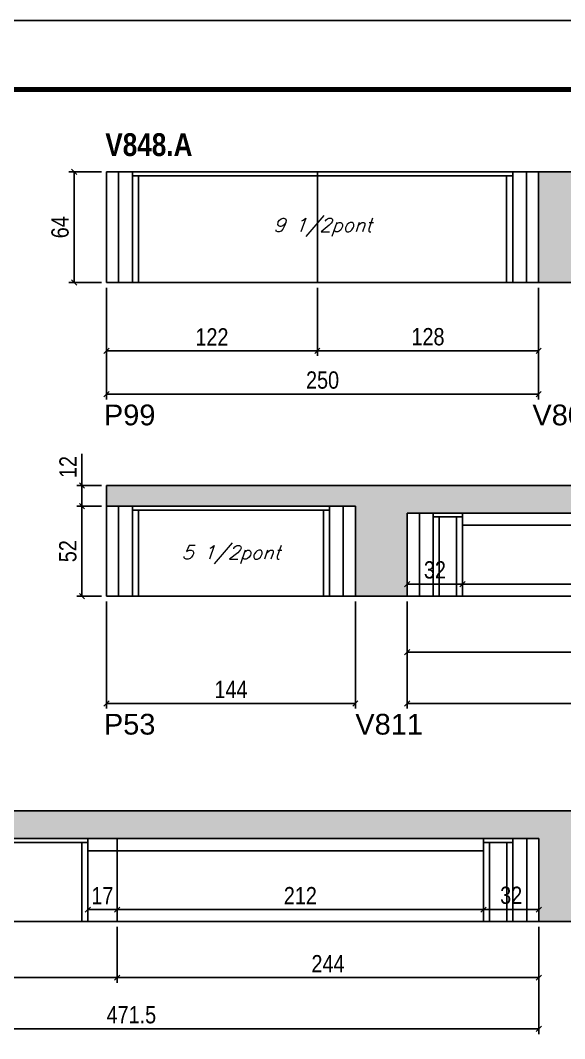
# Model space of a CAD drawing. Extents: x 3309 to 9590, y -2522 to 14608.
# Drawn here: x 8420 to 8735, y 8276 to 8865 of the extents above; entities that cross this region are included whole.
import ezdxf

# ---------------------------------------------------------------- set-up
doc = ezdxf.new("R2010")
doc.units = 0
doc.linetypes.add('DASHED', pattern=[0.75, 0.5, -0.25])
for name, color, linetype in [('5', 5, 'Continuous'), ('COTA', 241, 'Continuous'), ('NOMENCLATURA', 7, 'Continuous'), ('Painéis', 200, 'Continuous'), ('SARR_2.2x7', 40, 'Continuous'), ('SARR_3.5x7', 81, 'Continuous'), ('texto', 7, 'Continuous')]:
    doc.layers.add(name, color=color, linetype=linetype)
doc.layers.add('Folhas', color=255, linetype='Continuous', lineweight=9)
doc.layers.add('SARRAFO DE PRESSAO', color=251, linetype='DASHED', lineweight=9)
doc.layers.add('Laje_Perimetro', color=7, linetype='Continuous', plot=False)
doc.styles.add('COTA TECNICA', font='techl___.ttf', dxfattribs={"height": 10})
doc.styles.add('Romans', font='romans.shx')
doc.styles.get("Standard").update_dxf_attribs({"font": 'arial.ttf'})
doc.styles.add('TECNICA', font='techb___.ttf', dxfattribs={"height": 10})
doc.dimstyles.new('PAINEL', dxfattribs={"dimtxt": 10, "dimasz": 3, "dimexe": 3, "dimexo": 3, "dimgap": 3, "dimtad": 1, "dimdec": 1, "dimzin": 12, "dimdsep": 46, "dimtxsty": 'COTA TECNICA', "dimblk1": 'OBLIQUE', "dimblk2": 'OBLIQUE', "dimsah": 1, "dimcen": 0.9, "dimclrd": 4, "dimclre": 4, "dimclrt": 240, "dimadec": 1, "dimazin": 3, "dimtfac": 1, "dimtdec": 1, "dimtmove": 0, "dimatfit": 3, "dimfxl": 1, "dimtolj": 1, "dimtzin": 12, "dimarcsym": 0})

# ---------------------------------------------------------------- blocks, each defined once
blk = doc.blocks.new('9999999999')
at = {"layer": 'Folhas'}
blk.add_lwpolyline([(98138.98, 34190.21), (99623.98, 34190.21), (99623.98, 35240.21), (98138.98, 35240.21)], close=True, dxfattribs=at)
at = {"layer": 'Folhas', "color": 30, "const_width": 3}
blk.add_lwpolyline([(98213.98, 34230.21), (99583.98, 34230.21), (99583.98, 35200.21), (98213.98, 35200.21)], close=True, dxfattribs=at)
blk = doc.blocks.new('_Oblique')
at = {"color": 0, "linetype": 'ByBlock', "lineweight": -2}
blk.add_line((-0.5, -0.5), (0.5, 0.5), dxfattribs=at)
blk = doc.blocks.new('*D2164')
at = {"layer": 'COTA', "color": 4, "linetype": 'ByBlock', "lineweight": -2, "transparency": 16777216}
for p, q in [((8469.84, 8710.34), (8469.84, 8645.81)), ((8719.84, 8710.34), (8719.84, 8645.81)), ((8719.84, 8648.81), (8469.84, 8648.81))]:
    blk.add_line(p, q, dxfattribs=at)
at = {"layer": 'Defpoints', "color": 0, "linetype": 'ByBlock', "transparency": 16777216}
for p in [(8469.84, 8713.34), (8719.84, 8713.34), (8469.84, 8648.81)]:
    blk.add_point(p, dxfattribs=at)
at = {"layer": 'COTA', "color": 4, "linetype": 'ByBlock', "lineweight": -2, "transparency": 16777216, "xscale": 3, "yscale": 3, "zscale": 3, "rotation": 180}
blk.add_blockref('_Oblique', (8469.84, 8648.81), dxfattribs=at)
at = {"layer": 'COTA', "color": 4, "linetype": 'ByBlock', "lineweight": -2, "transparency": 16777216, "xscale": 3, "yscale": 3, "zscale": 3}
blk.add_blockref('_Oblique', (8719.84, 8648.81), dxfattribs=at)
at = {"layer": 'COTA', "color": 240, "linetype": 'ByBlock', "transparency": 16777216, "insert": (8594.84, 8656.92), "char_height": 10, "attachment_point": 5, "style": 'COTA TECNICA'}
blk.add_mtext('\\A1;250', dxfattribs=at)
blk = doc.blocks.new('*D2165')
at = {"layer": 'COTA', "color": 4, "lineweight": -2, "transparency": 16777216}
for p, q in [((8469.84, 8710.34), (8469.84, 8670.89)), ((8591.84, 8710.34), (8591.84, 8670.89)), ((8469.84, 8673.89), (8591.84, 8673.89))]:
    blk.add_line(p, q, dxfattribs=at)
at = {"layer": 'Defpoints', "color": 0, "transparency": 16777216}
for p in [(8469.84, 8713.34), (8591.84, 8713.34), (8591.84, 8673.89)]:
    blk.add_point(p, dxfattribs=at)
at = {"layer": 'COTA', "color": 4, "lineweight": -2, "transparency": 16777216, "xscale": 3, "yscale": 3, "zscale": 3, "rotation": 180}
blk.add_blockref('_Oblique', (8469.84, 8673.89), dxfattribs=at)
at = {"layer": 'COTA', "color": 4, "lineweight": -2, "transparency": 16777216, "xscale": 3, "yscale": 3, "zscale": 3}
blk.add_blockref('_Oblique', (8591.84, 8673.89), dxfattribs=at)
at = {"layer": 'COTA', "color": 240, "transparency": 16777216, "insert": (8530.84, 8681.95), "char_height": 10, "attachment_point": 5, "style": 'COTA TECNICA'}
blk.add_mtext('\\A1;122', dxfattribs=at)
blk = doc.blocks.new('*D2166')
at = {"layer": 'COTA', "color": 4, "lineweight": -2, "transparency": 16777216}
for p, q in [((8591.84, 8710.34), (8591.84, 8670.89)), ((8719.84, 8710.34), (8719.84, 8670.89)), ((8591.84, 8673.89), (8719.84, 8673.89))]:
    blk.add_line(p, q, dxfattribs=at)
at = {"layer": 'Defpoints', "color": 0, "transparency": 16777216}
for p in [(8591.84, 8713.34), (8719.84, 8713.34), (8719.84, 8673.89)]:
    blk.add_point(p, dxfattribs=at)
at = {"layer": 'COTA', "color": 4, "lineweight": -2, "transparency": 16777216, "xscale": 3, "yscale": 3, "zscale": 3, "rotation": 180}
blk.add_blockref('_Oblique', (8591.84, 8673.89), dxfattribs=at)
at = {"layer": 'COTA', "color": 4, "lineweight": -2, "transparency": 16777216, "xscale": 3, "yscale": 3, "zscale": 3}
blk.add_blockref('_Oblique', (8719.84, 8673.89), dxfattribs=at)
at = {"layer": 'COTA', "color": 240, "transparency": 16777216, "insert": (8655.84, 8681.98), "char_height": 10, "attachment_point": 5, "style": 'COTA TECNICA'}
blk.add_mtext('\\A1;128', dxfattribs=at)
blk = doc.blocks.new('*D2167')
at = {"layer": 'COTA', "color": 4, "lineweight": -2, "transparency": 16777216}
for p, q in [((8466.84, 8777.34), (8448.09, 8777.34)), ((8451.09, 8777.34), (8451.09, 8713.34)), ((8466.84, 8713.34), (8448.09, 8713.34))]:
    blk.add_line(p, q, dxfattribs=at)
at = {"layer": 'Defpoints', "color": 0, "transparency": 16777216}
for p in [(8469.84, 8777.34), (8451.09, 8713.34), (8469.84, 8713.34)]:
    blk.add_point(p, dxfattribs=at)
at = {"layer": 'COTA', "color": 4, "lineweight": -2, "transparency": 16777216, "xscale": 3, "yscale": 3, "zscale": 3}
for p, rotation in [((8451.09, 8777.34), 90), ((8451.09, 8713.34), 270)]:
    blk.add_blockref('_Oblique', p, dxfattribs=dict(at, rotation=rotation))
at = {"layer": 'COTA', "color": 240, "transparency": 16777216, "insert": (8442.99, 8745.34), "char_height": 10, "attachment_point": 5, "rotation": 90, "style": 'COTA TECNICA'}
blk.add_mtext('\\A1;64', dxfattribs=at)
blk = doc.blocks.new('*D2177')
at = {"layer": 'COTA', "color": 4, "linetype": 'ByBlock', "lineweight": -2, "transparency": 16777216}
for p, q in [((8469.84, 8529.01), (8469.84, 8466.97)), ((8613.84, 8529.01), (8613.84, 8466.97)), ((8613.84, 8469.97), (8469.84, 8469.97))]:
    blk.add_line(p, q, dxfattribs=at)
at = {"layer": 'Defpoints', "color": 0, "linetype": 'ByBlock', "transparency": 16777216}
for p in [(8469.84, 8532.01), (8613.84, 8532.01), (8469.84, 8469.97)]:
    blk.add_point(p, dxfattribs=at)
at = {"layer": 'COTA', "color": 4, "linetype": 'ByBlock', "lineweight": -2, "transparency": 16777216, "xscale": 3, "yscale": 3, "zscale": 3, "rotation": 180}
blk.add_blockref('_Oblique', (8469.84, 8469.97), dxfattribs=at)
at = {"layer": 'COTA', "color": 4, "linetype": 'ByBlock', "lineweight": -2, "transparency": 16777216, "xscale": 3, "yscale": 3, "zscale": 3}
blk.add_blockref('_Oblique', (8613.84, 8469.97), dxfattribs=at)
at = {"layer": 'COTA', "color": 240, "linetype": 'ByBlock', "transparency": 16777216, "insert": (8541.84, 8478.04), "char_height": 10, "attachment_point": 5, "style": 'COTA TECNICA'}
blk.add_mtext('\\A1;144', dxfattribs=at)
blk = doc.blocks.new('*D2178')
at = {"layer": 'COTA', "color": 4, "lineweight": -2, "transparency": 16777216}
for p, q in [((8455.61, 8596.01), (8455.61, 8614.32)), ((8466.84, 8596.01), (8452.61, 8596.01)), ((8455.61, 8584.01), (8455.61, 8596.01)), ((8466.84, 8584.01), (8452.61, 8584.01))]:
    blk.add_line(p, q, dxfattribs=at)
at = {"layer": 'Defpoints', "color": 0, "transparency": 16777216}
for p in [(8455.61, 8596.01), (8469.84, 8596.01), (8469.84, 8584.01)]:
    blk.add_point(p, dxfattribs=at)
at = {"layer": 'COTA', "color": 4, "lineweight": -2, "transparency": 16777216, "xscale": 3, "yscale": 3, "zscale": 3}
for p, rotation in [((8455.61, 8596.01), 90), ((8455.61, 8584.01), 270)]:
    blk.add_blockref('_Oblique', p, dxfattribs=dict(at, rotation=rotation))
at = {"layer": 'COTA', "color": 240, "transparency": 16777216, "insert": (8447.55, 8606.67), "char_height": 10, "attachment_point": 5, "rotation": 90, "style": 'COTA TECNICA'}
blk.add_mtext('\\A1;12', dxfattribs=at)
blk = doc.blocks.new('*D2179')
at = {"layer": 'COTA', "color": 4, "linetype": 'ByBlock', "lineweight": -2, "transparency": 16777216}
for p, q in [((8643.84, 8529.01), (8643.84, 8496.57)), ((8887.84, 8529.01), (8887.84, 8496.57)), ((8643.84, 8499.57), (8887.84, 8499.57))]:
    blk.add_line(p, q, dxfattribs=at)
at = {"layer": 'Defpoints', "color": 0, "linetype": 'ByBlock', "transparency": 16777216}
for p in [(8643.84, 8532.01), (8887.84, 8532.01), (8887.84, 8499.57)]:
    blk.add_point(p, dxfattribs=at)
at = {"layer": 'COTA', "color": 4, "linetype": 'ByBlock', "lineweight": -2, "transparency": 16777216, "xscale": 3, "yscale": 3, "zscale": 3, "rotation": 180}
blk.add_blockref('_Oblique', (8643.84, 8499.57), dxfattribs=at)
at = {"layer": 'COTA', "color": 4, "linetype": 'ByBlock', "lineweight": -2, "transparency": 16777216, "xscale": 3, "yscale": 3, "zscale": 3}
blk.add_blockref('_Oblique', (8887.84, 8499.57), dxfattribs=at)
at = {"layer": 'COTA', "color": 240, "linetype": 'ByBlock', "transparency": 16777216, "insert": (8765.84, 8507.64), "char_height": 10, "attachment_point": 5, "style": 'COTA TECNICA'}
blk.add_mtext('\\A1;244', dxfattribs=at)
blk = doc.blocks.new('*D2181')
at = {"layer": 'COTA', "color": 4, "lineweight": -2, "transparency": 16777216}
for p, q in [((8643.84, 8529.01), (8643.84, 8466.97)), ((9115.34, 8529.01), (9115.34, 8466.97)), ((8643.84, 8469.97), (9115.34, 8469.97))]:
    blk.add_line(p, q, dxfattribs=at)
at = {"layer": 'Defpoints', "color": 0, "transparency": 16777216}
for p in [(8643.84, 8532.01), (9115.34, 8532.01), (9115.34, 8469.97)]:
    blk.add_point(p, dxfattribs=at)
at = {"layer": 'COTA', "color": 4, "lineweight": -2, "transparency": 16777216, "xscale": 3, "yscale": 3, "zscale": 3, "rotation": 180}
blk.add_blockref('_Oblique', (8643.84, 8469.97), dxfattribs=at)
at = {"layer": 'COTA', "color": 4, "lineweight": -2, "transparency": 16777216, "xscale": 3, "yscale": 3, "zscale": 3}
blk.add_blockref('_Oblique', (9115.34, 8469.97), dxfattribs=at)
at = {"layer": 'COTA', "color": 240, "transparency": 16777216, "insert": (8879.59, 8478.08), "char_height": 10, "attachment_point": 5, "style": 'COTA TECNICA'}
blk.add_mtext('\\A1;471.5', dxfattribs=at)
blk = doc.blocks.new('*D2185')
at = {"layer": 'COTA', "color": 4, "lineweight": -2, "transparency": 16777216}
for p, q in [((8466.84, 8584.01), (8452.61, 8584.01)), ((8455.61, 8584.01), (8455.61, 8532.01)), ((8466.84, 8532.01), (8452.61, 8532.01))]:
    blk.add_line(p, q, dxfattribs=at)
at = {"layer": 'Defpoints', "color": 0, "transparency": 16777216}
for p in [(8469.84, 8584.01), (8455.61, 8532.01), (8469.84, 8532.01)]:
    blk.add_point(p, dxfattribs=at)
at = {"layer": 'COTA', "color": 4, "lineweight": -2, "transparency": 16777216, "xscale": 3, "yscale": 3, "zscale": 3}
for p, rotation in [((8455.61, 8584.01), 90), ((8455.61, 8532.01), 270)]:
    blk.add_blockref('_Oblique', p, dxfattribs=dict(at, rotation=rotation))
at = {"layer": 'COTA', "color": 240, "transparency": 16777216, "insert": (8447.5, 8558.01), "char_height": 10, "attachment_point": 5, "rotation": 90, "style": 'COTA TECNICA'}
blk.add_mtext('\\A1;52', dxfattribs=at)
blk = doc.blocks.new('*D2186')
at = {"layer": 'COTA', "color": 4, "lineweight": -2, "transparency": 16777216}
for p, q in [((8643.84, 8535.01), (8643.84, 8541.93)), ((8643.84, 8538.93), (8675.84, 8538.93)), ((8675.84, 8535.01), (8675.84, 8541.93))]:
    blk.add_line(p, q, dxfattribs=at)
at = {"layer": 'Defpoints', "color": 0, "transparency": 16777216}
for p in [(8675.84, 8538.93), (8643.84, 8532.01), (8675.84, 8532.01)]:
    blk.add_point(p, dxfattribs=at)
at = {"layer": 'COTA', "color": 4, "lineweight": -2, "transparency": 16777216, "xscale": 3, "yscale": 3, "zscale": 3, "rotation": 180}
blk.add_blockref('_Oblique', (8643.84, 8538.93), dxfattribs=at)
at = {"layer": 'COTA', "color": 4, "lineweight": -2, "transparency": 16777216, "xscale": 3, "yscale": 3, "zscale": 3}
blk.add_blockref('_Oblique', (8675.84, 8538.93), dxfattribs=at)
at = {"layer": 'COTA', "color": 240, "transparency": 16777216, "insert": (8659.84, 8547.15), "char_height": 10, "attachment_point": 5, "style": 'COTA TECNICA'}
blk.add_mtext('\\A1;32', dxfattribs=at)
blk = doc.blocks.new('*D2187')
at = {"layer": 'COTA', "color": 4, "lineweight": -2, "transparency": 16777216}
for p, q in [((8675.84, 8535.01), (8675.84, 8541.93)), ((8675.84, 8538.93), (8887.84, 8538.93)), ((8887.84, 8535.01), (8887.84, 8541.93))]:
    blk.add_line(p, q, dxfattribs=at)
at = {"layer": 'Defpoints', "color": 0, "transparency": 16777216}
for p in [(8887.84, 8538.93), (8675.84, 8532.01), (8887.84, 8532.01)]:
    blk.add_point(p, dxfattribs=at)
at = {"layer": 'COTA', "color": 4, "lineweight": -2, "transparency": 16777216, "xscale": 3, "yscale": 3, "zscale": 3, "rotation": 180}
blk.add_blockref('_Oblique', (8675.84, 8538.93), dxfattribs=at)
at = {"layer": 'COTA', "color": 4, "lineweight": -2, "transparency": 16777216, "xscale": 3, "yscale": 3, "zscale": 3}
blk.add_blockref('_Oblique', (8887.84, 8538.93), dxfattribs=at)
at = {"layer": 'COTA', "color": 240, "transparency": 16777216, "insert": (8781.84, 8546.99), "char_height": 10, "attachment_point": 5, "style": 'COTA TECNICA'}
blk.add_mtext('\\A1;212', dxfattribs=at)
blk = doc.blocks.new('*D2192')
at = {"layer": 'COTA', "color": 4, "linetype": 'ByBlock', "lineweight": -2, "transparency": 16777216}
for p, q in [((8475.97, 8340.82), (8475.97, 8308.38)), ((8719.97, 8340.82), (8719.97, 8308.38)), ((8719.97, 8311.38), (8475.97, 8311.38))]:
    blk.add_line(p, q, dxfattribs=at)
at = {"layer": 'Defpoints', "color": 0, "linetype": 'ByBlock', "transparency": 16777216}
for p in [(8475.97, 8343.82), (8719.97, 8343.82), (8475.97, 8311.38)]:
    blk.add_point(p, dxfattribs=at)
at = {"layer": 'COTA', "color": 4, "linetype": 'ByBlock', "lineweight": -2, "transparency": 16777216, "xscale": 3, "yscale": 3, "zscale": 3, "rotation": 180}
blk.add_blockref('_Oblique', (8475.97, 8311.38), dxfattribs=at)
at = {"layer": 'COTA', "color": 4, "linetype": 'ByBlock', "lineweight": -2, "transparency": 16777216, "xscale": 3, "yscale": 3, "zscale": 3}
blk.add_blockref('_Oblique', (8719.97, 8311.38), dxfattribs=at)
at = {"layer": 'COTA', "color": 240, "linetype": 'ByBlock', "transparency": 16777216, "insert": (8597.97, 8319.45), "char_height": 10, "attachment_point": 5, "style": 'COTA TECNICA'}
blk.add_mtext('\\A1;244', dxfattribs=at)
blk = doc.blocks.new('*D2193')
at = {"layer": 'COTA', "color": 4, "linetype": 'ByBlock', "lineweight": -2, "transparency": 16777216}
for p, q in [((8248.47, 8340.82), (8248.47, 8308.38)), ((8475.97, 8340.82), (8475.97, 8308.38)), ((8475.97, 8311.38), (8248.47, 8311.38))]:
    blk.add_line(p, q, dxfattribs=at)
at = {"layer": 'Defpoints', "color": 0, "linetype": 'ByBlock', "transparency": 16777216}
for p in [(8248.47, 8343.82), (8475.97, 8343.82), (8248.47, 8311.38)]:
    blk.add_point(p, dxfattribs=at)
at = {"layer": 'COTA', "color": 4, "linetype": 'ByBlock', "lineweight": -2, "transparency": 16777216, "xscale": 3, "yscale": 3, "zscale": 3, "rotation": 180}
blk.add_blockref('_Oblique', (8248.47, 8311.38), dxfattribs=at)
at = {"layer": 'COTA', "color": 4, "linetype": 'ByBlock', "lineweight": -2, "transparency": 16777216, "xscale": 3, "yscale": 3, "zscale": 3}
blk.add_blockref('_Oblique', (8475.97, 8311.38), dxfattribs=at)
at = {"layer": 'COTA', "color": 240, "linetype": 'ByBlock', "transparency": 16777216, "insert": (8362.22, 8319.49), "char_height": 10, "attachment_point": 5, "style": 'COTA TECNICA'}
blk.add_mtext('\\A1;227.5', dxfattribs=at)
blk = doc.blocks.new('*D2197')
at = {"layer": 'COTA', "color": 4, "lineweight": -2, "transparency": 16777216}
for p, q in [((8248.47, 8340.82), (8248.47, 8278.78)), ((8719.97, 8340.82), (8719.97, 8278.78)), ((8719.97, 8281.78), (8248.47, 8281.78))]:
    blk.add_line(p, q, dxfattribs=at)
at = {"layer": 'Defpoints', "color": 0, "transparency": 16777216}
for p in [(8248.47, 8343.82), (8719.97, 8343.82), (8248.47, 8281.78)]:
    blk.add_point(p, dxfattribs=at)
at = {"layer": 'COTA', "color": 4, "lineweight": -2, "transparency": 16777216, "xscale": 3, "yscale": 3, "zscale": 3, "rotation": 180}
blk.add_blockref('_Oblique', (8248.47, 8281.78), dxfattribs=at)
at = {"layer": 'COTA', "color": 4, "lineweight": -2, "transparency": 16777216, "xscale": 3, "yscale": 3, "zscale": 3}
blk.add_blockref('_Oblique', (8719.97, 8281.78), dxfattribs=at)
at = {"layer": 'COTA', "color": 240, "transparency": 16777216, "insert": (8484.22, 8289.89), "char_height": 10, "attachment_point": 5, "style": 'COTA TECNICA'}
blk.add_mtext('\\A1;471.5', dxfattribs=at)
blk = doc.blocks.new('*D2194')
at = {"layer": 'COTA', "color": 4, "lineweight": -2, "transparency": 16777216}
for p, q in [((8687.97, 8346.82), (8687.97, 8353.74)), ((8719.97, 8350.74), (8687.97, 8350.74)), ((8719.97, 8346.82), (8719.97, 8353.74))]:
    blk.add_line(p, q, dxfattribs=at)
at = {"layer": 'Defpoints', "color": 0, "transparency": 16777216}
for p in [(8687.97, 8350.74), (8687.97, 8343.82), (8719.97, 8343.82)]:
    blk.add_point(p, dxfattribs=at)
at = {"layer": 'COTA', "color": 4, "lineweight": -2, "transparency": 16777216, "xscale": 3, "yscale": 3, "zscale": 3, "rotation": 180}
blk.add_blockref('_Oblique', (8687.97, 8350.74), dxfattribs=at)
at = {"layer": 'COTA', "color": 4, "lineweight": -2, "transparency": 16777216, "xscale": 3, "yscale": 3, "zscale": 3}
blk.add_blockref('_Oblique', (8719.97, 8350.74), dxfattribs=at)
at = {"layer": 'COTA', "color": 240, "transparency": 16777216, "insert": (8703.97, 8358.96), "char_height": 10, "attachment_point": 5, "style": 'COTA TECNICA'}
blk.add_mtext('\\A1;32', dxfattribs=at)
blk = doc.blocks.new('*D2195')
at = {"layer": 'COTA', "color": 4, "lineweight": -2, "transparency": 16777216}
for p, q in [((8475.97, 8346.82), (8475.97, 8353.74)), ((8687.97, 8350.74), (8475.97, 8350.74)), ((8687.97, 8346.82), (8687.97, 8353.74))]:
    blk.add_line(p, q, dxfattribs=at)
at = {"layer": 'Defpoints', "color": 0, "transparency": 16777216}
for p in [(8475.97, 8350.74), (8475.97, 8343.82), (8687.97, 8343.82)]:
    blk.add_point(p, dxfattribs=at)
at = {"layer": 'COTA', "color": 4, "lineweight": -2, "transparency": 16777216, "xscale": 3, "yscale": 3, "zscale": 3, "rotation": 180}
blk.add_blockref('_Oblique', (8475.97, 8350.74), dxfattribs=at)
at = {"layer": 'COTA', "color": 4, "lineweight": -2, "transparency": 16777216, "xscale": 3, "yscale": 3, "zscale": 3}
blk.add_blockref('_Oblique', (8687.97, 8350.74), dxfattribs=at)
at = {"layer": 'COTA', "color": 240, "transparency": 16777216, "insert": (8581.97, 8358.8), "char_height": 10, "attachment_point": 5, "style": 'COTA TECNICA'}
blk.add_mtext('\\A1;212', dxfattribs=at)
blk = doc.blocks.new('*D2196')
at = {"layer": 'COTA', "color": 4, "lineweight": -2, "transparency": 16777216}
for p, q in [((8458.97, 8346.82), (8458.97, 8353.74)), ((8475.97, 8350.74), (8458.97, 8350.74)), ((8475.97, 8346.82), (8475.97, 8353.74))]:
    blk.add_line(p, q, dxfattribs=at)
at = {"layer": 'Defpoints', "color": 0, "transparency": 16777216}
for p in [(8458.97, 8350.74), (8458.97, 8343.82), (8475.97, 8343.82)]:
    blk.add_point(p, dxfattribs=at)
at = {"layer": 'COTA', "color": 4, "lineweight": -2, "transparency": 16777216, "xscale": 3, "yscale": 3, "zscale": 3, "rotation": 180}
blk.add_blockref('_Oblique', (8458.97, 8350.74), dxfattribs=at)
at = {"layer": 'COTA', "color": 4, "lineweight": -2, "transparency": 16777216, "xscale": 3, "yscale": 3, "zscale": 3}
blk.add_blockref('_Oblique', (8475.97, 8350.74), dxfattribs=at)
at = {"layer": 'COTA', "color": 240, "transparency": 16777216, "insert": (8467.47, 8358.82), "char_height": 10, "attachment_point": 5, "style": 'COTA TECNICA'}
blk.add_mtext('\\A1;17', dxfattribs=at)

msp = doc.modelspace()

# ---------------------------------------------------------------- hatches: boundary and pattern name
at = {"layer": 'COTA'}
h = msp.add_hatch(dxfattribs=at)
h.set_pattern_fill('AR-CONC', color=256, scale=0.03)
h.paths.add_polyline_path([(8719.84, 8713.34), (8749.84, 8713.34), (8749.84, 8761.34), (9292.84, 8761.34), (9292.84, 8777.34), (8719.84, 8777.34)])
h = msp.add_hatch(dxfattribs=at)
h.set_pattern_fill('AR-CONC', color=256, scale=0.03)
h.paths.add_polyline_path([(8613.84, 8532.01), (8643.84, 8532.01), (8643.84, 8580.01), (9115.34, 8580.01), (9115.34, 8596.01), (8469.84, 8596.01), (8469.84, 8584.01), (8613.84, 8584.01)])
h = msp.add_hatch(dxfattribs=at)
h.set_pattern_fill('AR-CONC', color=256, scale=0.03)
h.paths.add_polyline_path([(8719.97, 8343.82), (8749.97, 8343.82), (8749.97, 8391.82), (9463.97, 8391.82), (9463.97, 8407.82), (8248.47, 8407.82), (8248.47, 8391.82), (8719.97, 8391.82)])

# ---------------------------------------------------------------- linework, layer by layer
for p, q in [((8719.84, 8777.34), (9292.84, 8777.34)), ((8719.84, 8713.34), (8749.84, 8713.34)), ((8469.84, 8596.01), (8469.84, 8584.01)), ((8469.84, 8596.01), (9115.34, 8596.01)), ((8613.84, 8532.01), (8643.84, 8532.01)), ((9463.97, 8407.82), (8248.47, 8407.82)), ((8749.97, 8343.82), (8719.97, 8343.82))]:
    msp.add_line(p, q, dxfattribs=at)
at = {"layer": 'Laje_Perimetro'}
msp.add_lwpolyline([(9562.87, 8864.98), (8077.87, 8864.98), (8077.87, 7814.98), (9562.87, 7814.98)], close=True, dxfattribs=at)
at = {"layer": 'Painéis', "linetype": 'ByBlock'}
for p, q in [((8719.84, 8777.34), (8469.84, 8777.34)), ((8469.84, 8713.34), (8469.84, 8777.34)), ((8591.84, 8713.34), (8591.84, 8777.34)), ((8719.84, 8713.34), (8719.84, 8777.34)), ((8719.84, 8713.34), (8469.84, 8713.34)), ((8613.84, 8584.01), (8469.84, 8584.01)), ((8469.84, 8532.01), (8469.84, 8584.01)), ((8613.84, 8532.01), (8613.84, 8584.01)), ((8643.84, 8580.01), (9115.34, 8580.01)), ((8643.84, 8532.01), (8643.84, 8580.01)), ((8613.84, 8532.01), (8469.84, 8532.01)), ((8643.84, 8532.01), (9115.34, 8532.01)), ((8719.97, 8391.82), (8248.47, 8391.82)), ((8475.97, 8343.82), (8475.97, 8391.82)), ((8719.97, 8343.82), (8719.97, 8391.82)), ((8719.97, 8343.82), (8248.47, 8343.82))]:
    msp.add_line(p, q, dxfattribs=at)
at = {"layer": 'SARR_2.2x7', "linetype": 'Continuous'}
for p, q in [((8476.84, 8713.34), (8476.84, 8777.34)), ((8704.84, 8775.14), (8484.84, 8775.14)), ((8712.84, 8713.34), (8712.84, 8777.34)), ((8476.84, 8532.01), (8476.84, 8584.01)), ((8598.84, 8581.81), (8484.84, 8581.81)), ((8606.84, 8532.01), (8606.84, 8584.01)), ((8650.84, 8532.01), (8650.84, 8580.01)), ((8675.84, 8577.81), (8658.84, 8577.81)), ((8675.84, 8573.01), (8887.84, 8573.01)), ((8712.97, 8343.82), (8712.97, 8391.82)), ((8458.97, 8389.62), (8263.47, 8389.62)), ((8687.97, 8389.62), (8704.97, 8389.62)), ((8475.97, 8384.82), (8458.97, 8384.82)), ((8687.97, 8384.82), (8475.97, 8384.82))]:
    msp.add_line(p, q, dxfattribs=at)
at = {"layer": 'SARR_3.5x7'}
for p, q in [((8484.84, 8777.34), (8484.84, 8713.34)), ((8488.34, 8775.14), (8488.34, 8713.34)), ((8701.34, 8775.14), (8701.34, 8713.34)), ((8704.84, 8777.34), (8704.84, 8713.34)), ((8484.84, 8584.01), (8484.84, 8532.01)), ((8488.34, 8581.81), (8488.34, 8532.01)), ((8595.34, 8581.81), (8595.34, 8532.01)), ((8598.84, 8584.01), (8598.84, 8532.01)), ((8658.84, 8580.01), (8658.84, 8532.01)), ((8675.84, 8532.01), (8675.84, 8580.01)), ((8662.34, 8577.81), (8662.34, 8532.01)), ((8672.34, 8577.81), (8672.34, 8532.01)), ((8458.97, 8343.82), (8458.97, 8391.82)), ((8687.97, 8343.82), (8687.97, 8391.82)), ((8704.97, 8391.82), (8704.97, 8343.82)), ((8455.47, 8389.62), (8455.47, 8343.82)), ((8691.47, 8389.62), (8691.47, 8343.82)), ((8701.47, 8389.62), (8701.47, 8343.82))]:
    msp.add_line(p, q, dxfattribs=at)

# ---------------------------------------------------------------- block references
at = {"layer": 'SARRAFO DE PRESSAO', "color": 6, "linetype": 'ByBlock'}
msp.add_blockref('9999999999', (-90061.11, -26375.22), dxfattribs=at)

# ---------------------------------------------------------------- texts
at = {"layer": '5', "linetype": 'Continuous'}
for s, rotation, p in [('P99', 359.99996, (8468.31, 8630.8)), ('V803', 0.00004, (8716.26, 8630.8)), ('P53', 359.99996, (8468.31, 8451.95)), ('V811', 359.99996, (8613.79, 8451.95))]:
    msp.add_text(s, height=12, rotation=rotation, dxfattribs=at).set_placement(p)
at = {"layer": 'NOMENCLATURA', "style": 'TECNICA'}
msp.add_text('V848.A', height=13.2, dxfattribs=at).set_placement((8469.13, 8786.53))
at = {"layer": 'texto', "color": 2, "char_height": 8, "attachment_point": 5, "style": 'Romans'}
for s, insert in [('{\\Q19;\\C256;9 1/2pont}', (8594.84, 8745.34)), ('{\\Q19;\\C256;5 1/2pont}', (8541.84, 8556.01))]:
    msp.add_mtext(s, dxfattribs=dict(at, insert=insert))

# ---------------------------------------------------------------- dimensions: what is measured, and where the dimension line sits
at = {"layer": 'COTA'}
for base, p1, p2, angle, picture, middle in [((8451.09, 8713.34), (8469.84, 8777.34), (8469.84, 8713.34), 90, '*D2167', (8442.99, 8745.34)), ((8455.61, 8596.01), (8469.84, 8584.01), (8469.84, 8596.01), 90, '*D2178', (8447.55, 8606.67)), ((8455.61, 8532.01), (8469.84, 8584.01), (8469.84, 8532.01), 90, '*D2185', (8447.5, 8558.01)), ((8687.97, 8350.74), (8719.97, 8343.82), (8687.97, 8343.82), 180, '*D2194', (8703.97, 8358.96)), ((8248.47, 8281.78), (8719.97, 8343.82), (8248.47, 8343.82), 180, '*D2197', (8484.22, 8289.89))]:
    dim = msp.add_linear_dim(base=base, p1=p1, p2=p2, angle=angle, dimstyle='PAINEL', dxfattribs=at)
    dim.commit()
    dim.dimension.update_dxf_attribs({"geometry": picture, "text_midpoint": middle})
at = {"layer": 'COTA', "linetype": 'ByBlock'}
for base, p1, p2, picture, middle in [((8469.84, 8648.81), (8719.84, 8713.34), (8469.84, 8713.34), '*D2164', (8594.84, 8656.92)), ((8469.84, 8469.97), (8613.84, 8532.01), (8469.84, 8532.01), '*D2177', (8541.84, 8478.04)), ((8475.97, 8311.38), (8719.97, 8343.82), (8475.97, 8343.82), '*D2192', (8597.97, 8319.45))]:
    dim = msp.add_linear_dim(base=base, p1=p1, p2=p2, angle=180, dimstyle='PAINEL', dxfattribs=at)
    dim.commit()
    dim.dimension.update_dxf_attribs({"geometry": picture, "text_midpoint": middle})
at = {"layer": 'COTA'}
for base, p1, p2, picture, middle in [((8591.84, 8673.89), (8469.84, 8713.34), (8591.84, 8713.34), '*D2165', (8530.84, 8681.95)), ((8675.84, 8538.93), (8643.84, 8532.01), (8675.84, 8532.01), '*D2186', (8659.84, 8547.15)), ((9115.34, 8469.97), (8643.84, 8532.01), (9115.34, 8532.01), '*D2181', (8879.59, 8478.08))]:
    dim = msp.add_linear_dim(base=base, p1=p1, p2=p2, dimstyle='PAINEL', dxfattribs=at)
    dim.commit()
    dim.dimension.update_dxf_attribs({"geometry": picture, "text_midpoint": middle})
for base, p1, p2, picture, middle in [((8719.84, 8673.89), (8591.84, 8713.34), (8719.84, 8713.34), '*D2166', (8655.84, 8681.98)), ((8887.84, 8538.93), (8675.84, 8532.01), (8887.84, 8532.01), '*D2187', (8781.84, 8546.99))]:
    dim = msp.add_linear_dim(base=base, p1=p1, p2=p2, dimstyle='PAINEL', override={"dimtmove": 1}, dxfattribs=at)
    dim.commit()
    dim.dimension.update_dxf_attribs({"geometry": picture, "text_midpoint": middle})
at = {"layer": 'COTA', "linetype": 'ByBlock'}
dim = msp.add_linear_dim(base=(8887.84, 8499.57), p1=(8643.84, 8532.01), p2=(8887.84, 8532.01), dimstyle='PAINEL', dxfattribs=at)
dim.commit()
dim.dimension.update_dxf_attribs({"geometry": '*D2179', "text_midpoint": (8765.84, 8507.64)})
at = {"layer": 'COTA'}
for base, p1, p2, picture, middle in [((8458.97, 8350.74), (8475.97, 8343.82), (8458.97, 8343.82), '*D2196', (8467.47, 8358.82)), ((8475.97, 8350.74), (8687.97, 8343.82), (8475.97, 8343.82), '*D2195', (8581.97, 8358.8))]:
    dim = msp.add_linear_dim(base=base, p1=p1, p2=p2, angle=180, dimstyle='PAINEL', override={"dimtmove": 1}, dxfattribs=at)
    dim.commit()
    dim.dimension.update_dxf_attribs({"geometry": picture, "text_midpoint": middle})
at = {"layer": 'COTA', "linetype": 'ByBlock'}
dim = msp.add_linear_dim(base=(8248.47, 8311.38), p1=(8475.97, 8343.82), p2=(8248.47, 8343.82), angle=180, dimstyle='PAINEL', override={"dimtmove": 1}, dxfattribs=at)
dim.commit()
dim.dimension.update_dxf_attribs({"geometry": '*D2193', "text_midpoint": (8362.22, 8319.49)})

doc.saveas('drawing.dxf')
